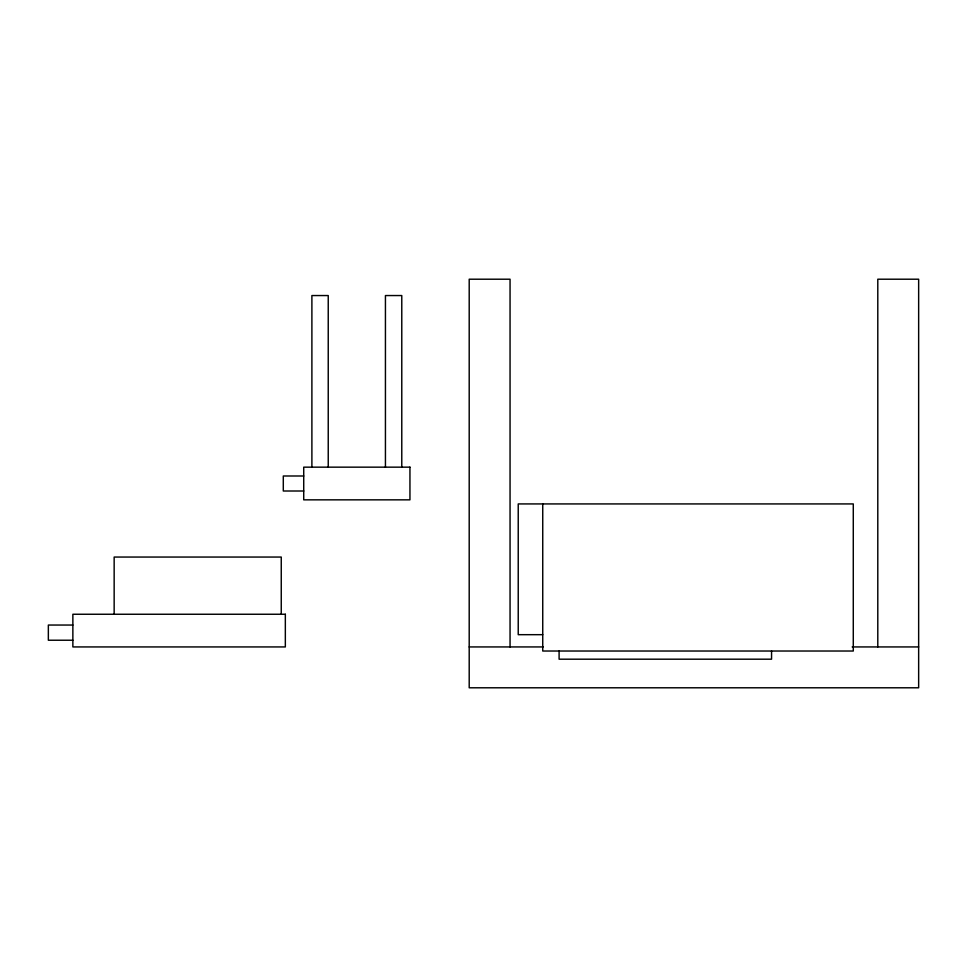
<?xml version="1.0" encoding="UTF-8"?>
<svg xmlns="http://www.w3.org/2000/svg" width="967" height="967" viewBox="0 0 967 967"><rect width="100%" height="100%" fill="white"/><g stroke="black" fill="none" stroke-linecap="round" stroke-linejoin="round"><path stroke-width="1.45" d="M303.723 475.994L283.295 475.994L283.295 491.006L303.723 491.006M72.863 625.045L48.35 625.045L48.35 640.227L72.863 640.227M542.741 634.678L518.227 634.678L518.227 503.928L853.281 503.928L853.281 651.021L542.741 651.021L542.741 503.928M469.2 646.935L543.212 646.935M852.169 646.935L918.65 646.935M877.794 646.935L877.794 279.209L918.65 279.209L918.65 687.791L469.2 687.791L469.2 279.209L510.056 279.209L510.056 646.935M771.557 651.021L771.557 659.192L559.095 659.192L559.095 651.021M401.776 467.158L401.776 295.551L385.434 295.551L385.434 467.158M328.236 467.158L328.236 295.551L311.894 295.551L311.894 467.158M281.252 614.25L281.252 557.052L114.154 557.052L114.154 614.25M409.948 467.158L303.723 467.158L303.723 499.842L409.948 499.842L409.948 467.158M285.338 614.25L72.863 614.25L72.863 646.935L285.338 646.935L285.338 614.25"/></g></svg>
